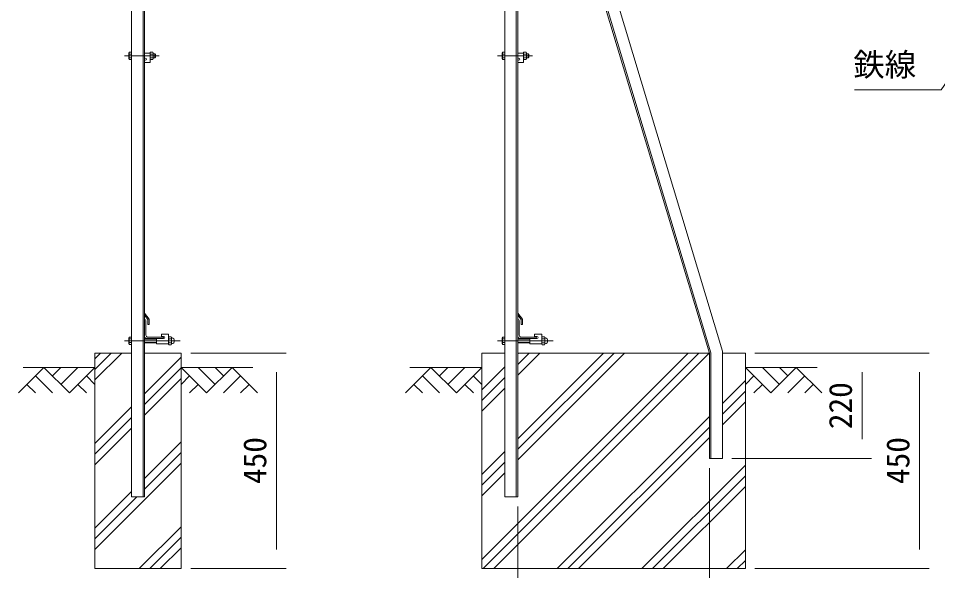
# Model space of a CAD drawing. Units: millimetres, scale not verified. Extents: x -4200 to 4200, y -2970 to 2970.
# Drawn here: x -308 to 1611, y -466 to 686 of the extents above; entities that cross this region are included whole.
import ezdxf
from ezdxf.enums import TextEntityAlignment as Align

# ---------------------------------------------------------------- set-up
doc = ezdxf.new("R2010")
doc.units = ezdxf.units.MM
doc.header["$LTSCALE"] = 20
doc.linetypes.add('USER1', pattern=[50.8, 31.75, -6.35, 6.35, -6.35])
for name, color, linetype, lineweight in [('0-0_D-STR1', 1, 'Continuous', 18), ('0-1_D-BMK', 2, 'USER1', 13), ('0-2_D-STR-DIM', 7, 'Continuous', 9), ('0-3_D-STR3', 3, 'Continuous', 13), ('0-4_D-BGD', 7, 'Continuous', 9), ('0-5_D-STR4', 7, 'Continuous', 9), ('0-6_D-DCR-HCH', 7, 'Continuous', 9), ('0-7_D-STR-TXT', 7, 'Continuous', 9)]:
    doc.layers.add(name, color=color, linetype=linetype, lineweight=lineweight)
doc.styles.add('ＭＳ ゴシック', font='')
doc.styles.get('ＭＳ ゴシック').set_extended_font_data('MS Gothic')

msp = doc.modelspace()

# ---------------------------------------------------------------- linework, layer by layer
at = {"layer": '0-0_D-STR1'}
for p, q in [((-47.89, -311.84), (-47.89, 1847.36)), ((-44.89, -311.84), (-44.89, 1848.16)), ((731.28, -311.84), (731.28, 1847.36)), ((734.28, -311.84), (734.28, 1848.16)), ((-71.89, -311.84), (-71.89, 1840.93)), ((707.28, -311.84), (707.28, 1840.93)), ((1134.28, -11.84), (734.28, 1318.16)), ((1137.28, -11.39), (737.28, 1318.61)), ((1161.28, -7.84), (761.28, 1322.16)), ((-34.89, 58.89), (-44.89, 71.39)), ((-44.89, 66.82), (-44.89, 71.39)), ((-37.89, 57.77), (-44.89, 66.82)), ((-43.89, 58.16), (-44.89, 58.16)), ((-44.89, 58.16), (-44.89, 23.16)), ((-37.89, 47.89), (-37.89, 57.77)), ((-34.89, 47.89), (-34.89, 58.89)), ((734.28, 66.82), (734.28, 71.39)), ((744.28, 58.89), (734.28, 71.39)), ((741.28, 57.77), (734.28, 66.82)), ((734.28, 58.16), (734.28, 23.16)), ((735.28, 58.16), (734.28, 58.16)), ((741.28, 47.89), (741.28, 57.77)), ((744.28, 47.89), (744.28, 58.89)), ((-41.89, 56.16), (-41.89, 25.66)), ((-37.89, 47.89), (-34.89, 47.89)), ((737.28, 56.16), (737.28, 25.66)), ((741.28, 47.89), (744.28, 47.89)), ((-37.39, 21.16), (-6.89, 21.16)), ((741.78, 21.16), (772.28, 21.16)), ((-39.89, 18.16), (-4.89, 18.16)), ((-4.89, 19.16), (-4.89, 18.16)), ((739.28, 18.16), (774.28, 18.16)), ((774.28, 19.16), (774.28, 18.16)), ((1134.28, -231.84), (1134.28, -11.84)), ((1137.28, -231.84), (1137.28, -11.39)), ((1161.28, -231.84), (1161.28, -7.84)), ((1161.28, -231.84), (1134.28, -231.84)), ((-44.89, -311.84), (-71.89, -311.84)), ((734.28, -311.84), (707.28, -311.84))]:
    msp.add_line(p, q, dxfattribs=at)
for centre, radius, start, end in [((-43.89, 56.16), 2, 0, 90), ((735.28, 56.16), 2, 0, 90), ((-39.89, 23.16), 5, 180, 270), ((-37.39, 25.66), 4.5, 180, 270), ((-6.89, 19.16), 2, 0, 90), ((739.28, 23.16), 5, 180, 270), ((741.78, 25.66), 4.5, 180, 270), ((772.28, 19.16), 2, 0, 90)]:
    msp.add_arc(centre, radius, start, end, dxfattribs=at)
at = {"layer": '0-1_D-BMK'}
for p, q in [((-13.9, 608.16), (-86.89, 608.16)), ((765.28, 608.16), (692.28, 608.16)), ((29.34, 13.66), (-86.89, 13.66)), ((808.51, 13.66), (692.28, 13.66))]:
    msp.add_line(p, q, dxfattribs=at)
at = {"layer": '0-2_D-STR-DIM'}
for p, q in [((51.61, -11.84), (250.62, -11.84)), ((1229.28, -11.84), (1472.89, -11.84)), ((1229.28, -11.84), (1592.89, -11.84)), ((230.62, -421.84), (230.62, -51.84)), ((1452.89, -191.84), (1452.89, -51.84)), ((1572.89, -51.84), (1572.89, -421.84)), ((1181.28, -231.84), (1472.89, -231.84)), ((1134.28, -251.84), (1134.28, -639.15)), ((734.28, -331.84), (734.28, -639.15)), ((51.61, -461.84), (250.62, -461.84)), ((1229.28, -461.84), (1592.89, -461.84))]:
    msp.add_line(p, q, dxfattribs=at)
at = {"layer": '0-3_D-STR3'}
for p, q in [((-77.19, 614.46), (-76.5, 615.67)), ((-77.19, 614.46), (-77.19, 601.86)), ((-71.89, 615.67), (-76.5, 615.67)), ((-71.89, 615.67), (-71.89, 600.66)), ((-32.89, 614.16), (-44.89, 614.16)), ((-32.89, 600.66), (-32.89, 615.67)), ((-26.39, 601.91), (-26.39, 614.41)), ((701.98, 614.46), (702.67, 615.67)), ((701.98, 614.46), (701.98, 601.86)), ((707.28, 615.67), (702.67, 615.67)), ((707.28, 615.67), (707.28, 600.66)), ((746.28, 614.16), (734.28, 614.16)), ((746.28, 615.67), (752.05, 615.67)), ((746.28, 600.66), (746.28, 615.67)), ((746.28, 614.16), (746.28, 594.16)), ((752.05, 615.67), (752.78, 614.41)), ((752.78, 601.91), (752.78, 614.41)), ((-77.19, 601.86), (-76.5, 600.66)), ((-71.89, 611.91), (-76.5, 611.91)), ((-71.89, 604.41), (-76.5, 604.41)), ((-71.89, 600.66), (-76.5, 600.66)), ((-43.14, 603.66), (-44.89, 603.66)), ((-43.14, 599.16), (-44.89, 599.16)), ((-32.89, 611.91), (-27.12, 611.91)), ((-32.89, 604.41), (-27.12, 604.41)), ((-26.39, 612.16), (-23.09, 612.16)), ((-26.39, 604.16), (-23.09, 604.16)), ((-23.09, 612.16), (-21.89, 610.96)), ((-21.89, 610.96), (-21.89, 605.36)), ((701.98, 601.86), (702.67, 600.66)), ((707.28, 611.91), (702.67, 611.91)), ((707.28, 604.41), (702.67, 604.41)), ((707.28, 600.66), (702.67, 600.66)), ((736.03, 603.66), (734.28, 603.66)), ((736.03, 599.16), (734.28, 599.16)), ((746.28, 611.91), (752.05, 611.91)), ((746.28, 604.41), (752.05, 604.41)), ((746.28, 600.66), (752.05, 600.66)), ((752.05, 600.66), (752.78, 601.91)), ((752.78, 612.16), (756.08, 612.16)), ((752.78, 604.16), (756.08, 604.16)), ((756.08, 612.16), (757.28, 610.96)), ((756.08, 612.16), (756.08, 604.16)), ((756.08, 604.16), (757.28, 605.36)), ((757.28, 610.96), (757.28, 605.36)), ((746.28, 594.16), (734.28, 594.16)), ((-77.19, 19.96), (-76.5, 21.17)), ((-77.19, 7.36), (-77.19, 19.96)), ((-71.89, 21.17), (-76.5, 21.17)), ((-71.89, 6.16), (-71.89, 21.17)), ((-9.64, 22.66), (-9.64, 27.66)), ((5.36, 27.66), (-9.64, 27.66)), ((-4.89, 22.66), (-9.64, 22.66)), ((5.36, 7.66), (5.36, 27.66)), ((5.36, 7.43), (5.36, 19.77)), ((5.36, 7.43), (5.36, 19.77)), ((6.36, 21.76), (10.86, 21.76)), ((11.86, 7.43), (11.86, 19.77)), ((11.86, 7.43), (11.86, 19.77)), ((701.98, 19.96), (702.67, 21.17)), ((701.98, 7.36), (701.98, 19.96)), ((707.28, 21.17), (702.67, 21.17)), ((707.28, 6.16), (707.28, 21.17)), ((784.53, 27.66), (769.53, 27.66)), ((784.53, 7.66), (784.53, 27.66)), ((784.53, 7.43), (784.53, 19.77)), ((784.53, 7.43), (784.53, 19.77)), ((785.53, 21.76), (790.03, 21.76)), ((791.03, 7.43), (791.03, 19.77)), ((791.03, 7.43), (791.03, 19.77)), ((-77.19, 7.36), (-76.5, 6.16)), ((-71.89, 17.41), (-76.5, 17.41)), ((-71.89, 9.91), (-76.5, 9.91)), ((-71.89, 6.16), (-76.5, 6.16)), ((-44.89, 17.66), (-19.64, 17.66)), ((-44.89, 16.91), (-19.64, 16.91)), ((-44.89, 10.41), (-19.64, 10.41)), ((-44.89, 9.66), (-19.64, 9.66)), ((-19.64, 7.66), (-19.64, 18.16)), ((-4.89, 18.16), (-19.64, 18.16)), ((5.36, 7.66), (-19.64, 7.66)), ((10.86, 17.71), (6.36, 17.71)), ((10.86, 9.61), (6.36, 9.61)), ((6.36, 5.56), (10.86, 5.56)), ((701.98, 7.36), (702.67, 6.16)), ((707.28, 17.41), (702.67, 17.41)), ((707.28, 9.91), (702.67, 9.91)), ((707.28, 6.16), (702.67, 6.16)), ((734.28, 17.66), (759.53, 17.66)), ((734.28, 16.91), (759.53, 16.91)), ((734.28, 10.41), (759.53, 10.41)), ((734.28, 9.66), (759.53, 9.66)), ((774.28, 18.16), (759.53, 18.16)), ((790.03, 17.71), (785.53, 17.71)), ((790.03, 9.61), (785.53, 9.61)), ((785.53, 5.56), (790.03, 5.56))]:
    msp.add_line(p, q, dxfattribs=at)
for points in [[(-32.89, 614.16), (-32.89, 594.16), (-44.89, 594.16)], [(-32.89, 615.67), (-27.12, 615.67), (-26.39, 614.41)], [(-32.89, 600.66), (-27.12, 600.66), (-26.39, 601.91)], [(-23.09, 612.16), (-23.09, 604.16), (-21.89, 605.36)], [(774.28, 22.66), (769.53, 22.66), (769.53, 27.66)], [(784.53, 7.66), (759.53, 7.66), (759.53, 18.16)]]:
    msp.add_lwpolyline(points, dxfattribs=at)
for centre, radius, start, end in [((-73.76, 613.79), 3.32, 145.61585, 214.38415), ((-29.86, 613.79), 3.32, 325.61586, 34.38414), ((705.42, 613.79), 3.32, 145.61585, 214.38415), ((749.31, 613.79), 3.32, 325.61586, 34.38414), ((-64.66, 608.16), 12.42, 162.4121, 197.5879), ((-73.76, 602.53), 3.32, 145.61585, 214.38415), ((-43.14, 601.41), 2.25, 270, 90), ((-38.96, 608.16), 12.42, 342.4121, 17.5879), ((-29.86, 602.53), 3.32, 325.61585, 34.38416), ((714.51, 608.16), 12.42, 162.4121, 197.5879), ((705.42, 602.53), 3.32, 145.61585, 214.38415), ((736.03, 601.41), 2.25, 270, 90), ((740.21, 608.16), 12.42, 342.4121, 17.5879), ((749.31, 602.53), 3.32, 325.61585, 34.38416), ((-73.76, 19.29), 3.32, 145.61585, 214.38415), ((-4.89, 20.41), 2.25, 270, 90), ((7.9, 19.74), 2.55, 127.42505, 232.57495), ((9.31, 19.74), 2.55, 307.42505, 52.57495), ((12.23, 20.61), 0.5, 196.57981, 262.83194), ((11.36, 13.66), 6.5, 277.16806, 82.83194), ((705.42, 19.29), 3.32, 145.61585, 214.38415), ((774.28, 20.41), 2.25, 270, 90), ((787.08, 19.74), 2.55, 127.42505, 232.57495), ((788.48, 19.74), 2.55, 307.42505, 52.57495), ((791.4, 20.61), 0.5, 196.57981, 262.83194), ((790.53, 13.66), 6.5, 277.16806, 82.83194), ((-64.66, 13.66), 12.42, 162.4121, 197.5879), ((-73.76, 8.03), 3.32, 145.61585, 214.38415), ((7.89, 7.59), 2.54, 127.21089, 232.78911), ((14.06, 13.66), 8.7, 152.26063, 207.73937), ((3.15, 13.66), 8.7, 332.26063, 27.73937), ((9.32, 7.59), 2.54, 307.21089, 52.78911), ((12.23, 6.72), 0.5, 97.16806, 170.16084), ((714.51, 13.66), 12.42, 162.4121, 197.5879), ((705.42, 8.03), 3.32, 145.61585, 214.38415), ((793.23, 13.66), 8.7, 152.26063, 207.73937), ((787.07, 7.59), 2.54, 127.21089, 232.78911), ((782.33, 13.66), 8.7, 332.26063, 27.73937), ((788.49, 7.59), 2.54, 307.21089, 52.78911), ((791.4, 6.72), 0.5, 97.16806, 170.16084)]:
    msp.add_arc(centre, radius, start, end, dxfattribs=at)
at = {"layer": '0-4_D-BGD'}
for p, q in [((-298.39, -41.84), (-148.39, -41.84)), ((181.61, -41.84), (31.61, -41.84)), ((509.28, -41.84), (659.28, -41.84)), ((1359.28, -41.84), (1209.28, -41.84))]:
    msp.add_line(p, q, dxfattribs=at)
at = {"layer": '0-5_D-STR4'}
for p, q in [((-148.39, -11.84), (-148.39, -461.84)), ((-71.89, -11.84), (-148.39, -11.84)), ((31.61, -11.84), (-44.89, -11.84)), ((31.61, -11.84), (31.61, -461.84)), ((1134.28, -11.84), (734.28, -11.84)), ((1209.28, -11.84), (1161.28, -11.84)), ((31.61, -461.84), (-148.39, -461.84))]:
    msp.add_line(p, q, dxfattribs=at)
for points in [[(707.28, -11.84), (659.28, -11.84), (659.28, -461.84)], [(1209.28, -11.84), (1209.28, -461.84), (659.28, -461.84)]]:
    msp.add_lwpolyline(points, dxfattribs=at)
at = {"layer": '0-6_D-DCR-HCH'}
for p, q in [((-148.39, -68.11), (-92.12, -11.84)), ((-148.39, -46.01), (-114.22, -11.84)), ((-148.39, -23.92), (-136.32, -11.84)), ((659.28, -442.43), (1089.87, -11.84)), ((661.96, -461.84), (1111.96, -11.84)), ((684.06, -461.84), (1134.06, -11.84)), ((734.28, -58.07), (780.51, -11.84)), ((734.28, -234.84), (957.28, -11.84)), ((734.28, -35.97), (758.41, -11.84)), ((734.28, -212.75), (935.19, -11.84)), ((734.28, -13.87), (736.31, -11.84)), ((734.28, -190.65), (913.09, -11.84)), ((-44.89, -97.19), (31.61, -20.69)), ((-254.82, -41.84), (-308.03, -95.05)), ((-254.82, -41.84), (-201.61, -95.05)), ((-237.08, -59.58), (-219.34, -41.84)), ((-219.34, -77.31), (-183.87, -41.84)), ((-201.61, -95.05), (-148.39, -41.84)), ((-44.89, -119.29), (31.61, -42.79)), ((84.82, -95.05), (31.61, -41.84)), ((102.55, -77.31), (67.08, -41.84)), ((138.03, -41.84), (84.82, -95.05)), ((120.38, -59.67), (102.55, -41.84)), ((138.03, -41.84), (191.24, -95.05)), ((552.85, -41.84), (499.64, -95.05)), ((552.85, -41.84), (606.07, -95.05)), ((570.59, -59.58), (588.33, -41.84)), ((588.33, -77.31), (623.8, -41.84)), ((606.07, -95.05), (659.28, -41.84)), ((659.28, -88.87), (707.28, -40.87)), ((1262.49, -95.05), (1209.28, -41.84)), ((1280.23, -77.31), (1244.75, -41.84)), ((1315.7, -41.84), (1262.49, -95.05)), ((1298.06, -59.67), (1280.23, -41.84)), ((1315.7, -41.84), (1368.91, -95.05)), ((-272.56, -59.58), (-236.92, -95.05)), ((-166.13, -59.58), (-148.39, -77.23)), ((-44.89, -141.39), (31.61, -64.89)), ((49.34, -59.58), (31.61, -77.23)), ((155.77, -59.58), (120.13, -95.05)), ((535.12, -59.58), (570.75, -95.05)), ((641.54, -59.58), (659.28, -77.23)), ((659.28, -110.97), (707.28, -62.97)), ((1161.28, -117.2), (1209.28, -69.2)), ((1227.02, -59.58), (1209.28, -77.23)), ((1333.44, -59.58), (1297.8, -95.05)), ((-290.29, -77.31), (-272.47, -95.05)), ((-183.87, -77.31), (-166.05, -95.05)), ((67.08, -77.31), (49.26, -95.05)), ((173.5, -77.31), (155.69, -95.05)), ((517.38, -77.31), (535.2, -95.05)), ((623.8, -77.31), (641.62, -95.05)), ((659.28, -133.07), (707.28, -85.07)), ((1161.28, -139.3), (1209.28, -91.3)), ((1244.75, -77.31), (1226.93, -95.05)), ((1351.18, -77.31), (1333.36, -95.05)), ((1161.28, -161.4), (1209.28, -113.4)), ((-148.39, -200.69), (-71.89, -124.19)), ((-148.39, -222.79), (-71.89, -146.29)), ((816.64, -461.84), (1134.28, -144.2)), ((-148.39, -244.89), (-71.89, -168.39)), ((838.74, -461.84), (1134.28, -166.3)), ((860.84, -461.84), (1134.28, -188.4)), ((-44.89, -273.97), (31.61, -197.47)), ((-44.89, -296.07), (31.61, -219.57)), ((659.28, -265.65), (707.28, -217.65)), ((-148.39, -421.66), (31.61, -241.66)), ((659.28, -287.75), (707.28, -239.75)), ((993.42, -461.84), (1209.28, -245.98)), ((659.28, -309.84), (707.28, -261.84)), ((1015.52, -461.84), (1209.28, -268.08)), ((-148.39, -377.47), (-71.89, -300.97)), ((1037.61, -461.84), (1209.28, -290.17)), ((-148.39, -399.57), (-60.67, -311.84)), ((-55.99, -461.84), (31.61, -374.25)), ((-33.89, -461.84), (31.61, -396.34)), ((-11.79, -461.84), (31.61, -418.44)), ((1170.2, -461.84), (1209.28, -422.76)), ((1192.29, -461.84), (1209.28, -444.85))]:
    msp.add_line(p, q, dxfattribs=at)
at = {"layer": '0-7_D-STR-TXT'}
msp.add_lwpolyline([(1436.83, 537.13), (1617.7, 537.13), (1705.69, 664.61)], dxfattribs=at)

# ---------------------------------------------------------------- texts
at = {"layer": '0-2_D-STR-DIM', "style": 'ＭＳ ゴシック'}
for s, p in [('220', (1446.14, -170.84)), ('450', (223.87, -285.34)), ('450', (1566.14, -285.34))]:
    msp.add_text(s, height=48.09, rotation=90, dxfattribs=at).set_placement(p, align=Align.BOTTOM_LEFT)
at = {"layer": '0-7_D-STR-TXT', "style": 'ＭＳ ゴシック'}
msp.add_text('鉄線', height=48.09, dxfattribs=at).set_placement((1434.54, 551.49), align=Align.BOTTOM_LEFT)

doc.saveas('drawing.dxf')
